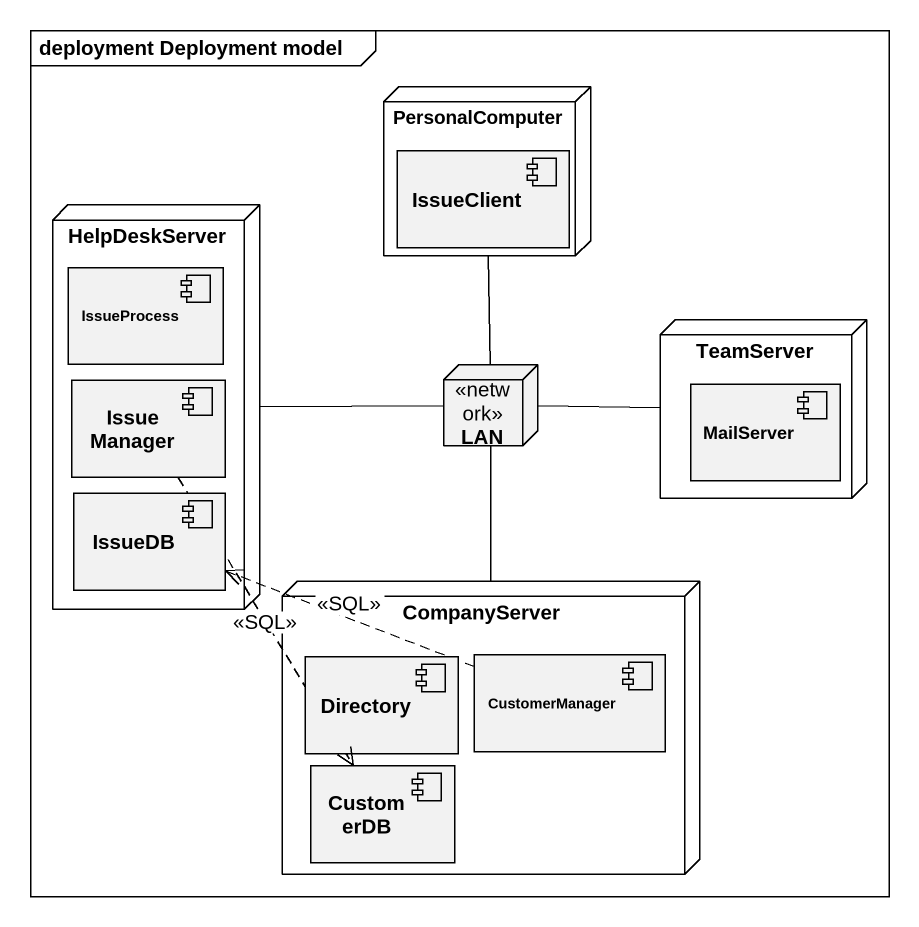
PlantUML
@startuml
mainframe deployment Deployment model
node PersonalComputer {
  component IssueClient
}
node HelpDeskServer {
  component IssueProcess
  component IssueManager
  component IssueDB
}
node TeamServer {
  component MailServer
}
node LAN <<network>>
node CompanyServer {
  component Directory
  component CustomerManager
  component CustomerDB
}
PersonalComputer -- LAN
IssueManager ..> CustomerDB : <<SQL>>
LAN -left- HelpDeskServer
LAN -right- TeamServer
LAN -- CompanyServer
CustomerManager .left.> IssueDB : <<SQL>>
@enduml
